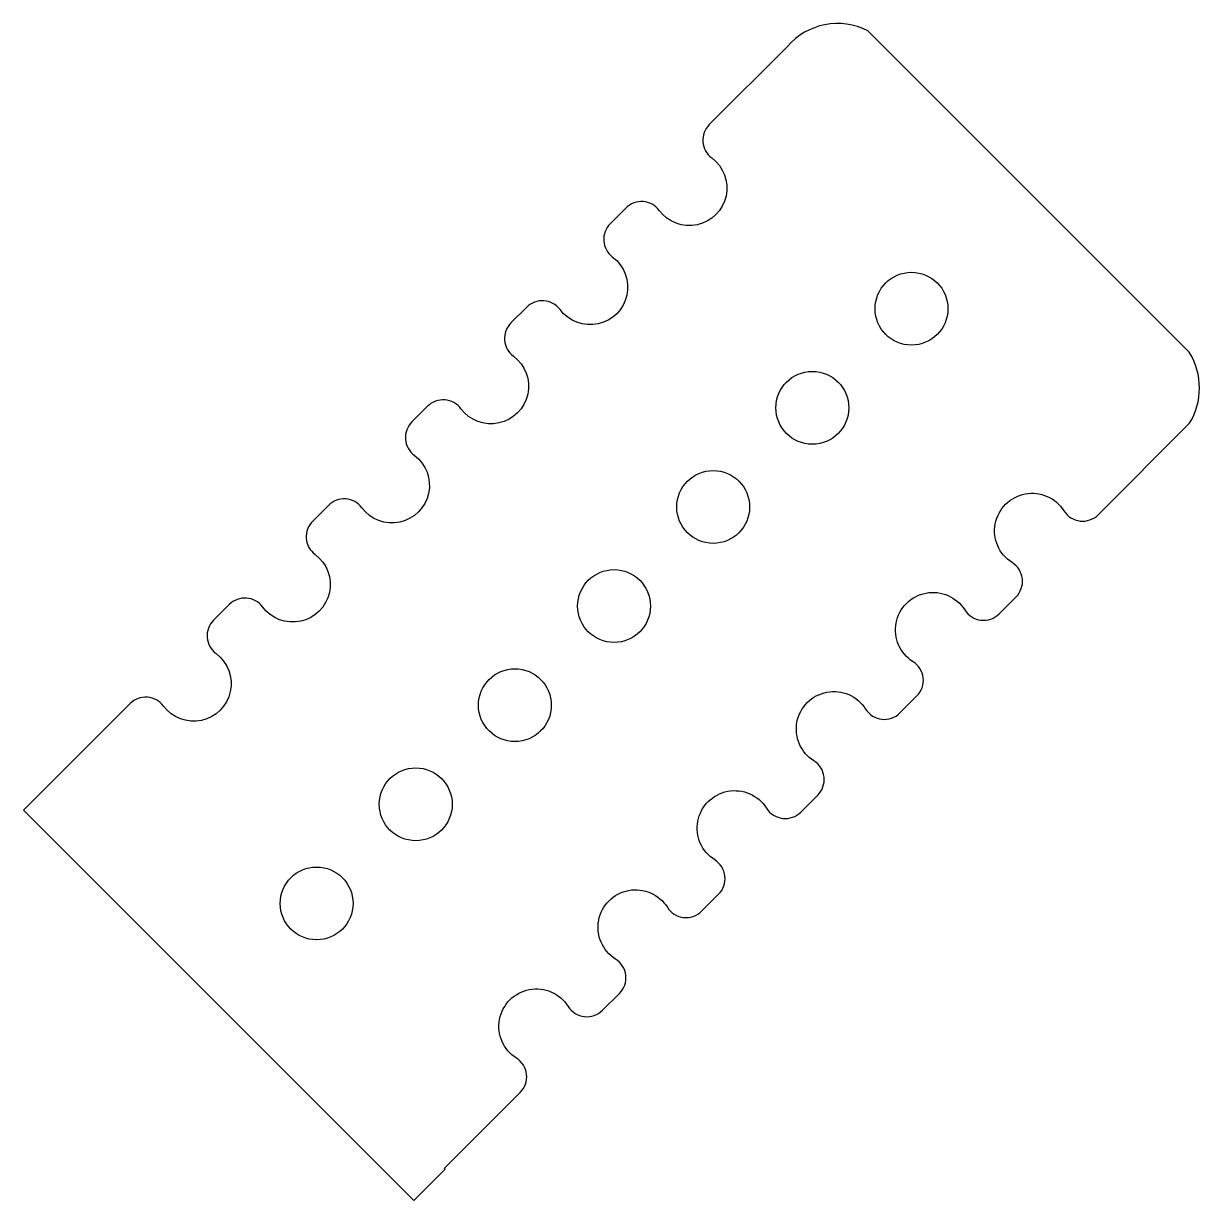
# Model space of a CAD drawing. Header units: millimetres. Extents: x -65.4 to -12.2, y -65.4 to -12.1.
import ezdxf

# ---------------------------------------------------------------- set-up
doc = ezdxf.new("R2010")
doc.units = ezdxf.units.MM
doc.layers.get('0').update_dxf_attribs({"linetype": 'CONTINUOUS'})

msp = doc.modelspace()

# ---------------------------------------------------------------- linework, layer by layer
msp.add_lwpolyline([(-47.73, -65.407), (-46.315, -63.993), (-46.351, -63.958), (-42.909, -60.516, 0.481483), (-43.084, -58.962, -1.253576), (-40.74, -56.618, 0.481483), (-39.186, -56.793), (-38.419, -56.026, 0.481483), (-38.594, -54.472, -1.253576), (-36.25, -52.128, 0.481483), (-34.696, -52.303), (-33.929, -51.536, 0.481483), (-34.104, -49.982, -1.253576), (-31.76, -47.638, 0.481483), (-30.206, -47.813), (-29.439, -47.046, 0.481483), (-29.613, -45.492, -1.253576), (-27.269, -43.148, 0.481483), (-25.716, -43.323), (-24.948, -42.555, 0.481483), (-25.123, -41.002, -1.253576), (-22.779, -38.658, 0.481483), (-21.226, -38.833), (-20.458, -38.065, 0.481483), (-20.633, -36.512, -1.253576), (-18.289, -34.168, 0.481483), (-16.735, -34.342), (-12.611, -30.218, 0.284954), (-12.611, -26.987), (-27.169, -12.429, 0.348026), (-30.814, -13.136), (-34.35, -16.673, 0.45764), (-34.24, -18.182, -1.157752), (-36.619, -20.561, 0.45764), (-38.128, -20.45), (-38.84, -21.163, 0.45764), (-38.73, -22.672, -1.157752), (-41.109, -25.051, 0.45764), (-42.618, -24.941), (-43.331, -25.653, 0.45764), (-43.22, -27.162, -1.157752), (-45.599, -29.541, 0.45764), (-47.108, -29.431), (-47.821, -30.143, 0.45764), (-47.71, -31.653, -1.157752), (-50.089, -34.031, 0.45764), (-51.598, -33.921), (-52.311, -34.633, 0.45764), (-52.2, -36.143, -1.157752), (-54.579, -38.521, 0.45764), (-56.089, -38.411), (-56.801, -39.123, 0.45764), (-56.691, -40.633, -1.157752), (-59.069, -43.011, 0.45764), (-60.579, -42.901), (-65.407, -47.73)], format="xyb", close=True)
for centre in [(-25.193, -25.011), (-29.683, -29.501), (-34.174, -33.992), (-38.664, -38.482), (-43.154, -42.972), (-47.644, -47.462), (-52.134, -51.952)]:
    msp.add_circle(centre, 1.65)

doc.saveas('drawing.dxf')
